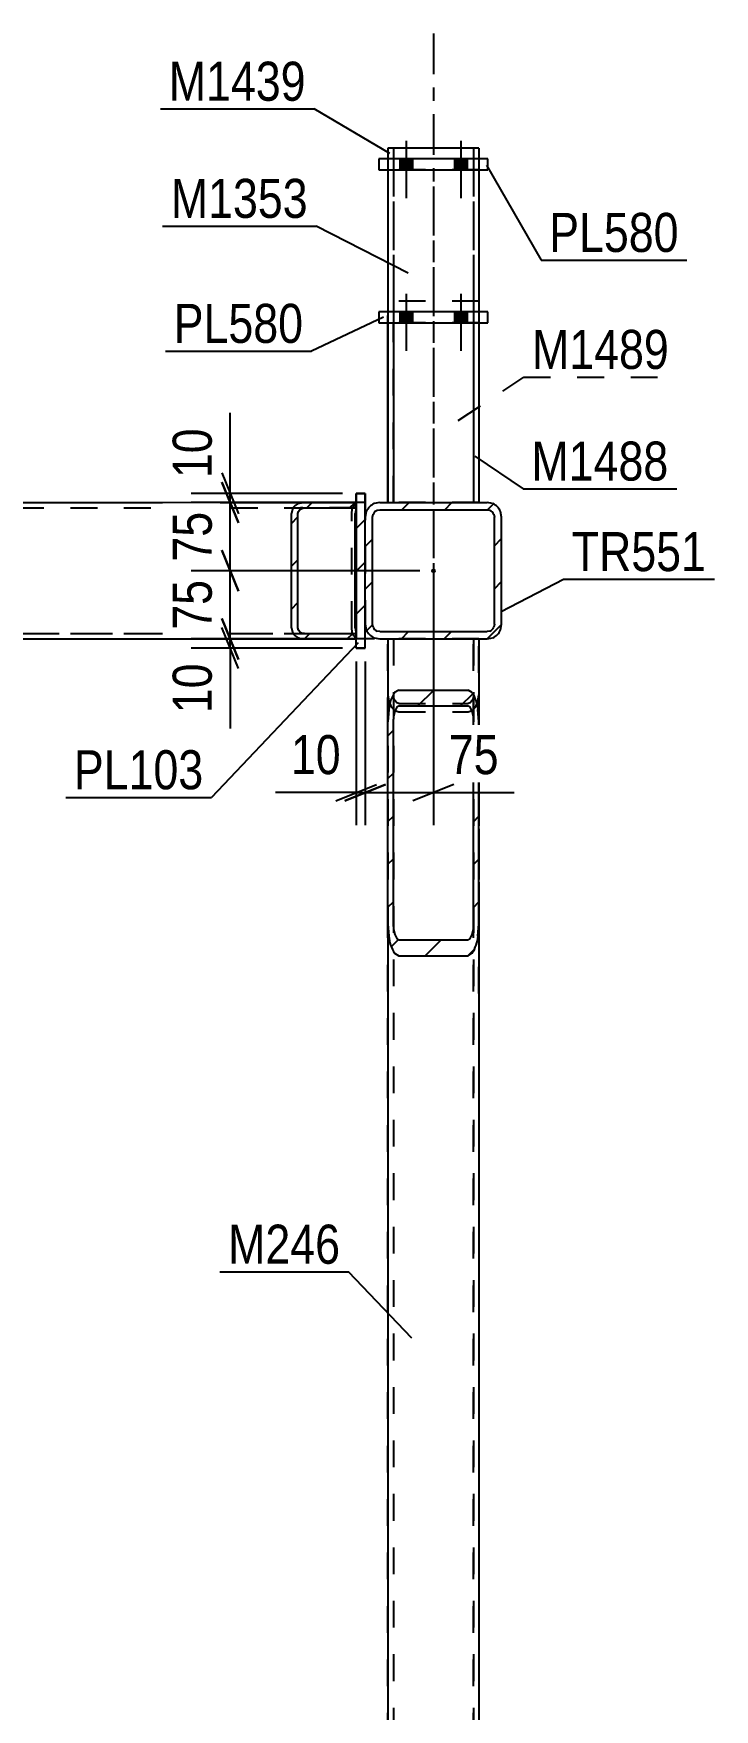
# Model space of a CAD drawing. Header units: millimetres. Extents: x -834 to 355, y -855 to -14.
# Drawn here: x 181.9 to 231.9, y -328.2 to -205.3 of the extents above; entities that cross this region are included whole.
import ezdxf

# ---------------------------------------------------------------- set-up
doc = ezdxf.new("R2010")
doc.units = ezdxf.units.MM
doc.linetypes.add('DXK_LINE_DOT2', pattern=[3.9198, 1.9599, -1.9599])
doc.linetypes.add('DXK_LINE_DOT3', pattern=[5.9187, 2.979, -0.9799, 0.9799, -0.9799])
doc.styles.add('Arial Narrow', font='ARIALN.TTF', dxfattribs={"height": 0.2})

# ---------------------------------------------------------------- blocks, each defined once
blk = doc.blocks.new('Part-570384938-59832 - 59801')
at = {"color": 7, "linetype": 'DXK_LINE_DOT2'}
for p, q in [((201.51, -239.67), (205.59, -239.67)), ((205.59, -239.67), (205.59, -249.67)), ((205.59, -240.07), (201.51, -240.07)), ((201.51, -249.27), (205.59, -249.27)), ((205.59, -249.67), (201.51, -249.67))]:
    blk.add_line(p, q, dxfattribs=at)
blk = doc.blocks.new('Part-570384938-59881 - 59801')
at = {"color": 7, "linetype": 'DXK_LINE_DOT2'}
for p, q in [((165.06, -239.67), (164.88, -239.73)), ((165.06, -239.67), (205.59, -239.67)), ((170.28, -239.73), (170.09, -239.67)), ((205.59, -239.67), (205.59, -239.72)), ((205.59, -239.67), (205.59, -249.67)), ((164.62, -240.16), (164.59, -240.47)), ((164.59, -248.87), (164.59, -240.47)), ((164.73, -239.9), (164.62, -240.16)), ((164.88, -239.73), (164.73, -239.9)), ((164.83, -240.47), (164.84, -240.32)), ((164.83, -248.87), (164.83, -240.47)), ((164.84, -240.32), (164.9, -240.19)), ((164.9, -240.19), (164.97, -240.1)), ((164.97, -240.1), (165.06, -240.07)), ((165.06, -240.07), (170.09, -240.07)), ((165.06, -240.07), (205.59, -240.07)), ((170.09, -240.07), (170.18, -240.1)), ((170.18, -240.1), (170.26, -240.19)), ((170.26, -240.19), (170.31, -240.32)), ((170.43, -239.9), (170.28, -239.73)), ((170.31, -240.32), (170.33, -240.47)), ((170.33, -248.87), (170.33, -240.47)), ((170.53, -240.16), (170.43, -239.9)), ((170.57, -240.47), (170.53, -240.16)), ((170.57, -248.87), (170.57, -240.47)), ((205.27, -240.47), (205.3, -240.16)), ((205.27, -248.87), (205.27, -240.47)), ((205.3, -240.16), (205.41, -239.9)), ((205.41, -239.9), (205.56, -239.73)), ((205.53, -240.32), (205.51, -240.47)), ((205.51, -248.87), (205.51, -240.47)), ((205.59, -240.19), (205.53, -240.32)), ((205.56, -239.73), (205.59, -239.72)), ((164.59, -248.87), (164.62, -249.18)), ((164.62, -249.18), (164.73, -249.44)), ((164.73, -249.44), (164.88, -249.61)), ((164.84, -249.02), (164.83, -248.87)), ((164.9, -249.15), (164.84, -249.02)), ((164.97, -249.24), (164.9, -249.15)), ((165.06, -249.27), (164.97, -249.24)), ((165.06, -249.27), (205.59, -249.27)), ((170.18, -249.24), (170.09, -249.27)), ((170.09, -249.27), (205.59, -249.27)), ((170.26, -249.15), (170.18, -249.24)), ((170.31, -249.02), (170.26, -249.15)), ((170.28, -249.61), (170.43, -249.44)), ((170.33, -248.87), (170.31, -249.02)), ((170.43, -249.44), (170.53, -249.18)), ((170.53, -249.18), (170.57, -248.87)), ((205.3, -249.18), (205.27, -248.87)), ((205.41, -249.44), (205.3, -249.18)), ((205.56, -249.61), (205.41, -249.44)), ((205.51, -248.87), (205.53, -249.02)), ((205.53, -249.02), (205.59, -249.15)), ((164.88, -249.61), (165.06, -249.67)), ((165.06, -249.67), (170.09, -249.67)), ((165.06, -249.67), (205.59, -249.67)), ((170.09, -249.67), (170.28, -249.61)), ((205.59, -249.62), (205.56, -249.61))]:
    blk.add_line(p, q, dxfattribs=at)
blk = doc.blocks.new('Part-570384938-59882 - 59801')
at = {"linetype": 'Continuous'}
h = blk.add_hatch(dxfattribs=at)
h.set_pattern_fill('', scale=0.7, style=0, pattern_type=0)
h.set_pattern_definition([(45, (201.797, -249.6697), (-1.57154, 1.57154), [])])
h.paths.add_polyline_path([(201.43, -249.61), (201.8, -249.67), (205.59, -249.67), (205.59, -249.27), (201.8, -249.27), (201.61, -249.24), (201.46, -249.15), (201.35, -249.02), (201.32, -248.87), (201.32, -240.47), (201.35, -240.32), (201.46, -240.19), (201.61, -240.1), (201.8, -240.07), (205.59, -240.07), (205.59, -239.67), (201.8, -239.67), (201.43, -239.73), (201.12, -239.9), (200.91, -240.16), (200.84, -240.47), (200.84, -248.87), (200.91, -249.18), (201.12, -249.44)])
at = {"color": 2, "linetype": 'Continuous'}
for p, q in [((201.8, -239.67), (201.43, -239.73)), ((201.8, -239.67), (205.59, -239.67)), ((205.59, -239.67), (205.59, -249.67)), ((200.91, -240.16), (200.84, -240.47)), ((200.84, -248.87), (200.84, -240.47)), ((201.32, -240.47), (201.35, -240.32)), ((201.32, -248.87), (201.32, -240.47)), ((201.35, -240.32), (201.46, -240.19)), ((201.46, -240.19), (201.61, -240.1)), ((201.61, -240.1), (201.8, -240.07)), ((201.8, -240.07), (205.59, -240.07)), ((205.53, -240.32), (205.51, -240.47)), ((205.51, -248.87), (205.51, -240.47)), ((205.59, -240.19), (205.53, -240.32)), ((200.84, -248.87), (200.91, -249.18)), ((201.35, -249.02), (201.32, -248.87)), ((201.46, -249.15), (201.35, -249.02)), ((201.61, -249.24), (201.46, -249.15)), ((201.8, -249.27), (201.61, -249.24)), ((201.8, -249.27), (205.59, -249.27)), ((205.51, -248.87), (205.53, -249.02)), ((205.53, -249.02), (205.59, -249.15)), ((201.43, -249.61), (201.8, -249.67)), ((201.8, -249.67), (205.59, -249.67))]:
    blk.add_line(p, q, dxfattribs=at)
at = {"color": 7, "linetype": 'DXK_LINE_DOT2'}
for p, q in [((201.8, -239.67), (205.59, -239.67)), ((205.59, -239.67), (205.59, -249.67)), ((201.8, -240.07), (205.59, -240.07)), ((205.27, -240.47), (205.3, -240.16)), ((205.27, -248.87), (205.27, -240.47)), ((205.3, -240.16), (205.41, -239.9)), ((205.41, -239.9), (205.56, -239.73)), ((205.56, -239.73), (205.59, -239.72)), ((201.8, -249.27), (205.59, -249.27)), ((205.3, -249.18), (205.27, -248.87)), ((205.41, -249.44), (205.3, -249.18)), ((205.56, -249.61), (205.41, -249.44)), ((201.8, -249.67), (205.59, -249.67)), ((205.59, -249.62), (205.56, -249.61))]:
    blk.add_line(p, q, dxfattribs=at)
at = {"color": 2, "linetype": 'Continuous'}
for centre, start, end in [((201.7, -240.58), 107.7012, 152.0537), ((201.7, -248.76), 207.9463, 252.2988)]:
    blk.add_arc(centre, 0.895, start, end, dxfattribs=at)
blk = doc.blocks.new('Part-570384938-59830 - 59801')
at = {"color": 7, "linetype": 'DXK_LINE_DOT2'}
for p, q in [((121.92, -239.67), (164.11, -239.67)), ((121.92, -239.67), (121.92, -249.67)), ((201.8, -239.67), (205.59, -239.67)), ((205.59, -239.67), (205.59, -249.67)), ((121.92, -240.07), (205.59, -240.07)), ((121.92, -249.27), (205.59, -249.27)), ((121.92, -249.67), (164.11, -249.67)), ((201.8, -249.67), (205.59, -249.67))]:
    blk.add_line(p, q, dxfattribs=at)
at = {"color": 2, "linetype": 'Continuous'}
for p, q in [((164.11, -239.67), (201.8, -239.67)), ((164.11, -249.67), (201.8, -249.67))]:
    blk.add_line(p, q, dxfattribs=at)
blk = doc.blocks.new('Part-570384938-60032 - 59801')
at = {"color": 7, "linetype": 'DXK_LINE_DOT2'}
for p, q in [((207.92, -239.67), (207.92, -224.89)), ((214.59, -224.89), (207.92, -224.89)), ((208.32, -224.89), (208.32, -239.67)), ((214.19, -224.89), (214.19, -239.67)), ((214.59, -225.69), (214.59, -239.67)), ((214.59, -239.67), (207.92, -239.67))]:
    blk.add_line(p, q, dxfattribs=at)
at = {"color": 2, "linetype": 'Continuous'}
for q in [(214.59, -224.89), (214.59, -225.69)]:
    blk.add_line((214.59, -224.89), q, dxfattribs=at)
blk = doc.blocks.new('Part-570384938-59857 - 59801')
at = {"color": 7, "linetype": 'DXK_LINE_DOT2'}
for p, q in [((214.59, -249.67), (207.92, -249.67)), ((207.92, -249.67), (207.92, -270.57)), ((208.32, -249.67), (208.32, -448)), ((214.19, -249.67), (214.19, -448)), ((214.59, -249.67), (214.59, -270.57)), ((207.92, -253.78), (207.98, -254.25)), ((207.98, -254.25), (208.15, -254.65)), ((208.35, -254.02), (208.32, -253.78)), ((208.44, -254.22), (208.35, -254.02)), ((208.57, -254.35), (208.44, -254.22)), ((208.72, -254.4), (208.57, -254.35)), ((208.72, -254.4), (213.79, -254.4)), ((213.94, -254.35), (213.79, -254.4)), ((214.07, -254.22), (213.94, -254.35)), ((214.16, -254.02), (214.07, -254.22)), ((214.19, -253.78), (214.16, -254.02)), ((214.35, -254.65), (214.52, -254.25)), ((214.52, -254.25), (214.59, -253.78)), ((208.15, -254.65), (208.41, -254.92)), ((208.41, -254.92), (208.44, -254.93)), ((208.44, -254.93), (208.72, -255.01)), ((208.72, -255.01), (213.79, -255.01)), ((213.79, -255.01), (214.09, -254.92)), ((214.09, -254.92), (214.35, -254.65)), ((207.92, -443.89), (207.98, -443.42)), ((207.98, -443.42), (208.15, -443.02)), ((208.15, -443.02), (208.41, -442.75)), ((208.35, -443.66), (208.32, -443.89)), ((208.44, -443.46), (208.35, -443.66)), ((208.41, -442.75), (208.72, -442.66)), ((208.57, -443.32), (208.44, -443.46)), ((208.72, -443.28), (208.57, -443.32)), ((208.72, -442.66), (213.79, -442.66)), ((208.72, -443.28), (213.79, -443.28)), ((213.79, -442.66), (214.09, -442.75)), ((213.94, -443.32), (213.79, -443.28)), ((214.07, -443.46), (213.94, -443.32)), ((214.16, -443.66), (214.07, -443.46)), ((214.09, -442.75), (214.35, -443.02)), ((214.19, -443.89), (214.16, -443.66)), ((214.35, -443.02), (214.52, -443.42)), ((214.52, -443.42), (214.59, -443.89)), ((214.59, -448), (207.92, -448))]:
    blk.add_line(p, q, dxfattribs=at)
at = {"color": 2, "linetype": 'Continuous'}
for p, q in [((207.92, -270.57), (207.92, -448)), ((214.59, -270.57), (214.59, -448))]:
    blk.add_line(p, q, dxfattribs=at)
blk = doc.blocks.new('Part-570384938-59858 - 59801')
at = {"color": 7, "linetype": 'DXK_LINE_DOT2'}
for p, q in [((214.59, -249.67), (207.92, -249.67)), ((207.92, -249.67), (207.92, -275.68)), ((208.32, -249.67), (208.32, -275.68)), ((214.19, -249.67), (214.19, -275.68)), ((214.59, -275.68), (214.59, -249.67)), ((207.92, -253.78), (207.98, -254.25)), ((207.98, -254.25), (208.15, -254.65)), ((208.35, -254.02), (208.32, -253.78)), ((208.44, -254.22), (208.35, -254.02)), ((208.57, -254.35), (208.44, -254.22)), ((208.72, -254.4), (208.57, -254.35)), ((208.72, -254.4), (213.79, -254.4)), ((213.94, -254.35), (213.79, -254.4)), ((214.07, -254.22), (213.94, -254.35)), ((214.16, -254.02), (214.07, -254.22)), ((214.19, -253.78), (214.16, -254.02)), ((214.35, -254.65), (214.52, -254.25)), ((214.52, -254.25), (214.59, -253.78)), ((208.15, -254.65), (208.41, -254.92)), ((208.41, -254.92), (208.72, -255.01)), ((208.72, -255.01), (213.79, -255.01)), ((213.79, -255.01), (214.09, -254.92)), ((214.09, -254.92), (214.35, -254.65))]:
    blk.add_line(p, q, dxfattribs=at)
blk = doc.blocks.new('Part-570384938-59862 - 59801')
at = {"linetype": 'Continuous'}
h = blk.add_hatch(dxfattribs=at)
h.set_pattern_fill('', scale=0.7, style=0, pattern_type=0)
h.set_pattern_definition([(45, (213.7856, -272.9115), (-1.57154, 1.57154), [])])
h.paths.add_polyline_path([(208.72, -272.91), (213.79, -272.91), (214.09, -272.73), (214.35, -272.23), (214.52, -271.47), (214.59, -270.57), (214.59, -255.76), (214.52, -254.86), (214.35, -254.1), (214.09, -253.6), (213.79, -253.42), (208.72, -253.42), (208.41, -253.6), (208.15, -254.1), (207.98, -254.86), (207.92, -255.76), (207.92, -270.57), (207.98, -271.47), (208.15, -272.23), (208.41, -272.73)])
h.paths.add_polyline_path([(208.44, -271.4), (208.35, -271.02), (208.32, -270.57), (208.32, -255.76), (208.35, -255.31), (208.44, -254.93), (208.57, -254.68), (208.72, -254.59), (213.79, -254.59), (213.94, -254.68), (214.07, -254.93), (214.16, -255.31), (214.19, -255.76), (214.19, -270.57), (214.16, -271.02), (214.07, -271.4), (213.94, -271.65), (213.79, -271.74), (208.72, -271.74), (208.57, -271.65)])
at = {"color": 2, "linetype": 'Continuous'}
for p, q in [((207.92, -249.67), (207.92, -255.76)), ((214.59, -249.67), (214.59, -255.76)), ((208.72, -253.42), (208.41, -253.6)), ((208.72, -253.42), (213.79, -253.42)), ((214.09, -253.6), (213.79, -253.42)), ((207.98, -254.86), (207.92, -255.76)), ((208.32, -255.76), (208.35, -255.31)), ((208.57, -254.68), (208.72, -254.59)), ((208.72, -254.59), (213.79, -254.59)), ((213.79, -254.59), (213.94, -254.68)), ((214.16, -255.31), (214.19, -255.76)), ((214.59, -255.76), (214.52, -254.86)), ((207.92, -270.57), (207.92, -255.76)), ((208.32, -270.57), (208.32, -255.76)), ((214.19, -270.57), (214.19, -255.76)), ((214.59, -270.57), (214.59, -255.76)), ((207.92, -270.57), (207.98, -271.47)), ((208.35, -271.02), (208.32, -270.57)), ((208.72, -271.74), (208.57, -271.65)), ((213.94, -271.65), (213.79, -271.74)), ((214.19, -270.57), (214.16, -271.02)), ((214.52, -271.47), (214.59, -270.57)), ((208.41, -272.73), (208.72, -272.91)), ((208.72, -271.74), (213.79, -271.74)), ((213.79, -272.91), (214.09, -272.73)), ((208.72, -272.91), (213.79, -272.91))]:
    blk.add_line(p, q, dxfattribs=at)
at = {"color": 7, "linetype": 'DXK_LINE_DOT2'}
for p, q in [((214.59, -249.67), (207.92, -249.67)), ((208.32, -249.67), (208.32, -270.57)), ((214.19, -249.67), (214.19, -270.57)), ((207.92, -270.57), (207.92, -255.76)), ((214.59, -255.76), (214.59, -270.57))]:
    blk.add_line(p, q, dxfattribs=at)
at = {"color": 2, "linetype": 'Continuous'}
for centre, radius, start, end in [((210.69, -255.08), 2.72, 146.8846, 175.352), ((211.81, -255.08), 2.72, 4.648, 33.1155), ((209.71, -255.42), 1.36, 146.8846, 175.352), ((212.8, -255.42), 1.36, 4.648, 33.1155), ((210.69, -271.25), 2.72, 184.648, 213.1155), ((209.71, -270.91), 1.36, 184.648, 213.1155), ((212.8, -270.91), 1.36, 326.8846, 355.352), ((211.81, -271.25), 2.72, 326.8846, 355.352)]:
    blk.add_arc(centre, radius, start, end, dxfattribs=at)
blk = doc.blocks.new('Part-570384938-59863 - 59801')
at = {"color": 7, "linetype": 'DXK_LINE_DOT2'}
for p, q in [((207.92, -448), (207.92, -249.67)), ((207.92, -249.67), (214.59, -249.67)), ((208.32, -249.67), (208.32, -448)), ((214.19, -448), (214.19, -249.67)), ((214.59, -249.67), (214.59, -448)), ((214.59, -448), (207.92, -448))]:
    blk.add_line(p, q, dxfattribs=at)
blk = doc.blocks.new('Part-570384938-59888 - 59801')
at = {"linetype": 'Continuous'}
h = blk.add_hatch(dxfattribs=at)
h.set_pattern_fill('', scale=0.7, style=0, pattern_type=0)
h.set_pattern_definition([(45, (206.2523, -250.3368), (-1.57154, 1.57154), [])])
h.paths.add_polyline_path([(205.59, -250.34), (206.25, -250.34), (206.25, -239), (205.59, -239)])
at = {"color": 7, "linetype": 'DXK_LINE_DOT2'}
for p, q in [((205.59, -239), (206.25, -239)), ((205.59, -250.34), (205.59, -239)), ((206.25, -239), (206.25, -250.34)), ((206.25, -250.34), (205.59, -250.34))]:
    blk.add_line(p, q, dxfattribs=at)
at = {"color": 2, "linetype": 'Continuous'}
for p, q in [((205.59, -239), (206.25, -239)), ((205.59, -250.34), (205.59, -239)), ((206.25, -250.34), (206.25, -239)), ((205.59, -250.34), (206.25, -250.34))]:
    blk.add_line(p, q, dxfattribs=at)
blk = doc.blocks.new('Part-570384938-59889 - 59801')
at = {"color": 7, "linetype": 'DXK_LINE_DOT2'}
for p, q in [((206.25, -239), (205.59, -239)), ((205.59, -239), (205.59, -250.34)), ((206.25, -250.34), (206.25, -239)), ((205.59, -250.34), (206.25, -250.34))]:
    blk.add_line(p, q, dxfattribs=at)
blk = doc.blocks.new('Part-570384938-60007 - 59801')
at = {"color": 2, "linetype": 'Continuous'}
for p, q in [((207.92, -213.67), (207.92, -214.47)), ((213.79, -213.67), (207.92, -213.67)), ((214.59, -213.67), (213.79, -213.67)), ((214.59, -213.67), (214.59, -214.47))]:
    blk.add_line(p, q, dxfattribs=at)
at = {"color": 7, "linetype": 'DXK_LINE_DOT2'}
for p, q in [((208.32, -213.67), (208.32, -239.67)), ((214.19, -213.67), (214.19, -239.67)), ((214.52, -213.67), (214.35, -213.67)), ((214.59, -213.67), (214.52, -213.67)), ((207.92, -214.47), (207.92, -239.67)), ((214.59, -214.47), (214.59, -239.67)), ((214.59, -239.67), (207.92, -239.67))]:
    blk.add_line(p, q, dxfattribs=at)
blk = doc.blocks.new('Bolt-570384938-60137 - 59801')
at = {"linetype": 'Continuous'}
for points in [[(208.79, -215.27), (209.72, -215.27), (209.72, -214.47), (208.79, -214.47)], [(208.79, -215.27), (209.72, -215.27), (209.72, -214.47), (208.79, -214.47)], [(212.79, -215.27), (213.72, -215.27), (213.72, -214.47), (212.79, -214.47)], [(212.79, -215.27), (213.72, -215.27), (213.72, -214.47), (212.79, -214.47)]]:
    blk.add_hatch(color=1, dxfattribs=at).paths.add_polyline_path(points)
at = {"color": 1, "linetype": 'Continuous'}
for p, q in [((209.25, -213.14), (209.25, -217.34)), ((209.25, -213.14), (209.25, -217.34)), ((213.25, -213.14), (213.25, -217.34)), ((213.25, -213.14), (213.25, -217.34)), ((208.79, -214.47), (208.79, -215.27)), ((208.79, -214.47), (208.79, -215.27)), ((209.72, -214.47), (209.72, -215.27)), ((209.72, -214.47), (209.72, -215.27)), ((212.79, -214.47), (212.79, -215.27)), ((212.79, -214.47), (212.79, -215.27)), ((213.72, -214.47), (213.72, -215.27)), ((213.72, -214.47), (213.72, -215.27))]:
    blk.add_line(p, q, dxfattribs=at)
blk = doc.blocks.new('Part-570384938-60003 - 59801')
at = {"color": 7, "linetype": 'DXK_LINE_DOT3'}
blk.add_line((211.25, -205.27), (211.25, -249.67), dxfattribs=at)
at = {"color": 2, "linetype": 'Continuous'}
for p, q in [((207.92, -215.27), (207.92, -225.69)), ((214.59, -215.27), (214.59, -225.69)), ((207.92, -226.49), (207.92, -239.67))]:
    blk.add_line(p, q, dxfattribs=at)
at = {"color": 7, "linetype": 'DXK_LINE_DOT2'}
for p, q in [((214.59, -215.27), (207.92, -215.27)), ((208.32, -215.27), (208.32, -239.67)), ((214.19, -215.27), (214.19, -239.67)), ((207.92, -225.69), (207.92, -226.49)), ((214.59, -225.69), (214.59, -239.67)), ((214.59, -239.67), (207.92, -239.67)), ((207.92, -239.67), (207.92, -239.67))]:
    blk.add_line(p, q, dxfattribs=at)
blk = doc.blocks.new('Part-570384938-60004 - 59801')
at = {"color": 2, "linetype": 'Continuous'}
for p, q in [((215.25, -214.47), (207.25, -214.47)), ((207.25, -214.47), (207.25, -215.27)), ((215.25, -215.27), (215.25, -214.47)), ((207.25, -215.27), (215.25, -215.27))]:
    blk.add_line(p, q, dxfattribs=at)
blk = doc.blocks.new('Part-570384938-60069 - 59801')
at = {"linetype": 'Continuous'}
h = blk.add_hatch(dxfattribs=at)
h.set_pattern_fill('', scale=0.7, style=0, pattern_type=0)
h.set_pattern_definition([(45, (215.1856, -249.6699), (-1.57154, 1.57154), [])])
h.paths.add_polyline_path([(207.32, -249.67), (215.19, -249.67), (215.59, -249.59), (215.94, -249.36), (216.17, -249.01), (216.25, -248.6), (216.25, -240.74), (216.17, -240.33), (215.94, -239.98), (215.59, -239.75), (215.19, -239.67), (207.32, -239.67), (206.91, -239.75), (206.56, -239.98), (206.33, -240.33), (206.25, -240.74), (206.25, -248.6), (206.33, -249.01), (206.56, -249.36), (206.91, -249.59)])
h.paths.add_polyline_path([(206.83, -248.81), (206.79, -248.6), (206.79, -240.74), (206.83, -240.53), (206.94, -240.36), (207.11, -240.24), (207.32, -240.2), (215.19, -240.2), (215.39, -240.24), (215.56, -240.36), (215.68, -240.53), (215.72, -240.74), (215.72, -248.6), (215.68, -248.81), (215.56, -248.98), (215.39, -249.1), (215.19, -249.14), (207.32, -249.14), (207.11, -249.1), (206.94, -248.98)])
blk.add_hatch(color=30, dxfattribs=at).paths.add_polyline_path([(211.25, -244.77, -1), (211.25, -244.57, -1)])
at = {"color": 2, "linetype": 'Continuous'}
for p, q in [((207.32, -239.67), (206.91, -239.75)), ((207.32, -239.67), (215.19, -239.67)), ((215.59, -239.75), (215.19, -239.67)), ((206.33, -240.33), (206.25, -240.74)), ((206.25, -248.6), (206.25, -240.74)), ((206.79, -240.74), (206.83, -240.53)), ((206.79, -248.6), (206.79, -240.74)), ((207.11, -240.24), (207.32, -240.2)), ((207.32, -240.2), (215.19, -240.2)), ((215.19, -240.2), (215.39, -240.24)), ((215.68, -240.53), (215.72, -240.74)), ((215.72, -248.6), (215.72, -240.74)), ((216.25, -240.74), (216.17, -240.33)), ((216.25, -248.6), (216.25, -240.74)), ((206.25, -248.6), (206.33, -249.01)), ((206.83, -248.81), (206.79, -248.6)), ((207.32, -249.14), (207.11, -249.1)), ((207.32, -249.14), (215.19, -249.14)), ((215.39, -249.1), (215.19, -249.14)), ((215.72, -248.6), (215.68, -248.81)), ((216.17, -249.01), (216.25, -248.6)), ((206.91, -249.59), (207.32, -249.67)), ((207.32, -249.67), (215.19, -249.67)), ((215.19, -249.67), (215.59, -249.59))]:
    blk.add_line(p, q, dxfattribs=at)
at = {"color": 30, "linetype": 'DXK_LINE_DOT3'}
blk.add_line((211.25, -244.67), (211.25, -244.67), dxfattribs=at)
at = {"color": 30, "linetype": 'Continuous'}
blk.add_circle((211.25, -244.67), 0.1, dxfattribs=at)
at = {"color": 2, "linetype": 'Continuous'}
for centre, radius, start, end in [((207.32, -240.74), 1.07, 112.5, 157.5), ((207.32, -240.74), 0.533, 112.5, 157.5), ((215.19, -240.74), 0.533, 22.5, 67.5), ((215.19, -240.74), 1.07, 22.5, 67.5), ((207.32, -248.6), 1.07, 202.5, 247.5), ((207.32, -248.6), 0.533, 202.5, 247.5), ((215.19, -248.6), 0.533, 292.5, 337.5), ((215.19, -248.6), 1.07, 292.5, 337.5)]:
    blk.add_arc(centre, radius, start, end, dxfattribs=at)
blk = doc.blocks.new('Part-570384938-60030 - 59801')
at = {"color": 7, "linetype": 'DXK_LINE_DOT3'}
blk.add_line((211.25, -216.49), (211.25, -249.67), dxfattribs=at)
at = {"color": 2, "linetype": 'Continuous'}
for p, q in [((207.92, -239.67), (207.92, -226.49)), ((214.59, -226.49), (214.59, -239.67))]:
    blk.add_line(p, q, dxfattribs=at)
at = {"color": 7, "linetype": 'DXK_LINE_DOT2'}
for p, q in [((214.59, -226.49), (207.92, -226.49)), ((208.32, -239.67), (208.32, -226.49)), ((214.19, -226.49), (214.19, -239.67)), ((214.59, -239.67), (207.92, -239.67))]:
    blk.add_line(p, q, dxfattribs=at)
blk = doc.blocks.new('Part-570384938-60031 - 59801')
at = {"color": 2, "linetype": 'Continuous'}
for p, q in [((215.25, -225.69), (207.25, -225.69)), ((207.25, -225.69), (207.25, -226.49)), ((215.25, -226.49), (215.25, -225.69)), ((207.25, -226.49), (215.25, -226.49))]:
    blk.add_line(p, q, dxfattribs=at)
blk = doc.blocks.new('Bolt-570384938-60149 - 59801')
at = {"linetype": 'Continuous'}
for points in [[(208.79, -226.49), (209.72, -226.49), (209.72, -225.69), (208.79, -225.69)], [(208.79, -226.49), (209.72, -226.49), (209.72, -225.69), (208.79, -225.69)], [(212.79, -226.49), (213.72, -226.49), (213.72, -225.69), (212.79, -225.69)], [(212.79, -226.49), (213.72, -226.49), (213.72, -225.69), (212.79, -225.69)]]:
    blk.add_hatch(color=1, dxfattribs=at).paths.add_polyline_path(points)
at = {"color": 1, "linetype": 'Continuous'}
for p, q in [((209.25, -224.35), (209.25, -228.55)), ((209.25, -224.35), (209.25, -228.55)), ((213.25, -224.35), (213.25, -228.55)), ((213.25, -224.35), (213.25, -228.55)), ((208.79, -225.69), (208.79, -226.49)), ((208.79, -225.69), (208.79, -226.49)), ((209.72, -225.69), (209.72, -226.49)), ((209.72, -225.69), (209.72, -226.49)), ((212.79, -225.69), (212.79, -226.49)), ((212.79, -225.69), (212.79, -226.49)), ((213.72, -225.69), (213.72, -226.49)), ((213.72, -225.69), (213.72, -226.49))]:
    blk.add_line(p, q, dxfattribs=at)
blk = doc.blocks.new('StraightDimension-570384938-60722 - 59801')
at = {"color": 7, "linetype": 'Continuous'}
for p, q in [((196.35, -239), (196.35, -233.1)), ((196.35, -239), (196.35, -233.1)), ((195.75, -237.5), (196.95, -240.5)), ((196.95, -241.17), (195.75, -238.17)), ((204.59, -239), (193.5, -239)), ((206.32, -239.67), (193.5, -239.67)), ((196.35, -239.67), (196.35, -239))]:
    blk.add_line(p, q, dxfattribs=at)
at = {"color": 0}
blk.add_wipeout([(195.6, -233.62), (191.4, -233.62), (191.4, -238.48), (195.6, -238.48)], dxfattribs=at)
at = {"color": 3, "style": 'Arial Narrow'}
blk.add_text('10', height=2.863, rotation=90.0002, dxfattribs=at).set_placement((195, -237.88))
blk = doc.blocks.new('StraightDimension-570384938-60723 - 59801')
at = {"color": 7, "linetype": 'Continuous'}
for p, q in [((195.75, -238.17), (196.95, -241.17)), ((206.32, -239.67), (193.5, -239.67)), ((196.35, -244.67), (196.35, -239.67)), ((196.95, -246.17), (195.75, -243.17)), ((210.25, -244.67), (193.5, -244.67))]:
    blk.add_line(p, q, dxfattribs=at)
at = {"color": 0}
blk.add_wipeout([(195.6, -239.74), (191.4, -239.74), (191.4, -244.6), (195.6, -244.6)], dxfattribs=at)
at = {"color": 3, "style": 'Arial Narrow'}
blk.add_text('75', height=2.863, rotation=90.0002, dxfattribs=at).set_placement((195, -244))
blk = doc.blocks.new('StraightDimension-570384938-60724 - 59801')
at = {"color": 7, "linetype": 'Continuous'}
for p, q in [((195.75, -243.17), (196.95, -246.17)), ((210.25, -244.67), (193.5, -244.67)), ((196.35, -249.67), (196.35, -244.67)), ((196.95, -251.17), (195.75, -248.17)), ((206.92, -249.67), (193.5, -249.67))]:
    blk.add_line(p, q, dxfattribs=at)
at = {"color": 0}
blk.add_wipeout([(195.6, -244.74), (191.4, -244.74), (191.4, -249.6), (195.6, -249.6)], dxfattribs=at)
at = {"color": 3, "style": 'Arial Narrow'}
blk.add_text('75', height=2.863, rotation=90.0002, dxfattribs=at).set_placement((195, -249))
blk = doc.blocks.new('StraightDimension-570384938-60725 - 59801')
at = {"color": 7, "linetype": 'Continuous'}
for p, q in [((195.75, -248.17), (196.95, -251.17)), ((196.95, -251.84), (195.75, -248.84)), ((206.92, -249.67), (193.5, -249.67)), ((204.59, -250.34), (193.5, -250.34)), ((196.35, -250.34), (196.35, -249.67)), ((196.35, -250.34), (196.35, -256.24)), ((196.35, -250.34), (196.35, -256.24))]:
    blk.add_line(p, q, dxfattribs=at)
at = {"color": 0}
blk.add_wipeout([(195.6, -250.86), (191.4, -250.86), (191.4, -255.72), (195.6, -255.72)], dxfattribs=at)
at = {"color": 3, "style": 'Arial Narrow'}
blk.add_text('10', height=2.863, rotation=90.0002, dxfattribs=at).set_placement((195, -255.12))
blk = doc.blocks.new('StraightDimension-570384938-60832 - 59801')
at = {"color": 7, "linetype": 'Continuous'}
for p, q in [((211.25, -245.67), (211.25, -263.34)), ((206.25, -251.34), (206.25, -263.34)), ((204.75, -261.54), (207.75, -260.34)), ((212.75, -260.34), (209.75, -261.54)), ((206.25, -260.94), (211.25, -260.94)), ((211.25, -260.94), (217.16, -260.94)), ((211.25, -260.94), (217.16, -260.94))]:
    blk.add_line(p, q, dxfattribs=at)
at = {"color": 0}
blk.add_wipeout([(216.63, -260.19), (216.63, -255.99), (211.78, -255.99), (211.78, -260.19)], dxfattribs=at)
at = {"color": 3, "style": 'Arial Narrow'}
blk.add_text('75', height=2.863, dxfattribs=at).set_placement((212.38, -259.59))
blk = doc.blocks.new('StraightDimension-570384938-60833 - 59801')
at = {"color": 7, "linetype": 'Continuous'}
for p, q in [((205.59, -251.34), (205.59, -263.34)), ((206.25, -251.34), (206.25, -263.34)), ((204.09, -261.54), (207.09, -260.34)), ((207.75, -260.34), (204.75, -261.54)), ((205.59, -260.94), (199.68, -260.94)), ((205.59, -260.94), (199.68, -260.94)), ((205.59, -260.94), (206.25, -260.94))]:
    blk.add_line(p, q, dxfattribs=at)
at = {"color": 0}
blk.add_wipeout([(205.06, -260.19), (205.06, -255.99), (200.2, -255.99), (200.2, -260.19)], dxfattribs=at)
at = {"color": 3, "style": 'Arial Narrow'}
blk.add_text('10', height=2.863, dxfattribs=at).set_placement((200.8, -259.59))
blk = doc.blocks.new('Mark-570384938-60486 - 59801')
at = {"color": 0}
blk.add_wipeout([(201.9, -210.2), (201.9, -207.2), (191.85, -207.2), (191.85, -210.2)], dxfattribs=at)
blk.add_wipeout([(201.9, -210.2), (201.9, -207.2), (191.85, -207.2), (191.85, -210.2)], dxfattribs=at)
at = {"color": 30, "linetype": 'Continuous'}
for p in [(191.25, -210.8), (208.05, -214.08)]:
    blk.add_line(p, (202.5, -210.8), dxfattribs=at)
at = {"color": 3, "style": 'Arial Narrow'}
blk.add_text('M1439', height=2.863, dxfattribs=at).set_placement((191.85, -210.2))
blk = doc.blocks.new('Mark-570384938-60492 - 59801')
at = {"color": 0}
blk.add_wipeout([(201.72, -227.96), (201.72, -224.96), (192.21, -224.96), (192.21, -227.96)], dxfattribs=at)
blk.add_wipeout([(201.72, -227.96), (201.72, -224.96), (192.21, -224.96), (192.21, -227.96)], dxfattribs=at)
at = {"color": 30, "linetype": 'Continuous'}
for p in [(207.6, -226.08), (191.61, -228.56)]:
    blk.add_line(p, (202.32, -228.56), dxfattribs=at)
at = {"color": 3, "style": 'Arial Narrow'}
blk.add_text('PL580', height=2.863, dxfattribs=at).set_placement((192.21, -227.96))
blk = doc.blocks.new('Mark-570384938-60480 - 59801')
at = {"color": 0}
blk.add_wipeout([(202.05, -218.79), (202.05, -215.79), (192, -215.79), (192, -218.79)], dxfattribs=at)
blk.add_wipeout([(202.05, -218.79), (202.05, -215.79), (192, -215.79), (192, -218.79)], dxfattribs=at)
at = {"color": 30, "linetype": 'Continuous'}
for p in [(191.4, -219.39), (209.39, -222.85)]:
    blk.add_line(p, (202.65, -219.39), dxfattribs=at)
at = {"color": 3, "style": 'Arial Narrow'}
blk.add_text('M1353', height=2.863, dxfattribs=at).set_placement((192, -218.79))
blk = doc.blocks.new('Mark-570384938-60483 - 59801')
at = {"color": 0}
blk.add_wipeout([(229.24, -221.29), (229.24, -218.29), (219.74, -218.29), (219.74, -221.29)], dxfattribs=at)
blk.add_wipeout([(229.24, -221.29), (229.24, -218.29), (219.74, -218.29), (219.74, -221.29)], dxfattribs=at)
at = {"color": 30, "linetype": 'Continuous'}
for p, q in [((215.15, -214.93), (219.14, -221.89)), ((219.14, -221.89), (229.84, -221.89))]:
    blk.add_line(p, q, dxfattribs=at)
at = {"color": 3, "style": 'Arial Narrow'}
blk.add_text('PL580', height=2.863, dxfattribs=at).set_placement((219.74, -221.29))
blk = doc.blocks.new('Mark-570384938-60489 - 59801')
at = {"color": 0}
blk.add_wipeout([(228.49, -238.06), (228.49, -235.06), (218.44, -235.06), (218.44, -238.06)], dxfattribs=at)
blk.add_wipeout([(228.49, -238.06), (228.49, -235.06), (218.44, -235.06), (218.44, -238.06)], dxfattribs=at)
at = {"color": 30, "linetype": 'Continuous'}
for p, q in [((214.3, -236.28), (217.84, -238.66)), ((217.84, -238.66), (229.09, -238.66))]:
    blk.add_line(p, q, dxfattribs=at)
at = {"color": 3, "style": 'Arial Narrow'}
blk.add_text('M1488', height=2.863, dxfattribs=at).set_placement((218.44, -238.06))
blk = doc.blocks.new('Mark-570384938-60495 - 59801')
at = {"color": 0}
blk.add_wipeout([(228.53, -229.87), (228.53, -226.87), (218.48, -226.87), (218.48, -229.87)], dxfattribs=at)
blk.add_wipeout([(228.53, -229.87), (228.53, -226.87), (218.48, -226.87), (218.48, -229.87)], dxfattribs=at)
at = {"color": 30, "linetype": 'DXK_LINE_DOT2'}
for p, q in [((213.06, -233.65), (217.88, -230.47)), ((217.88, -230.47), (229.13, -230.47))]:
    blk.add_line(p, q, dxfattribs=at)
at = {"color": 3, "style": 'Arial Narrow'}
blk.add_text('M1489', height=2.863, dxfattribs=at).set_placement((218.48, -229.87))
blk = doc.blocks.new('Mark-570384938-60527 - 59801')
at = {"color": 0}
blk.add_wipeout([(204.42, -295.5), (204.42, -292.5), (196.2, -292.5), (196.2, -295.5)], dxfattribs=at)
blk.add_wipeout([(204.42, -295.5), (204.42, -292.5), (196.2, -292.5), (196.2, -295.5)], dxfattribs=at)
at = {"color": 30, "linetype": 'Continuous'}
for p in [(195.6, -296.1), (209.66, -300.96)]:
    blk.add_line(p, (205.02, -296.1), dxfattribs=at)
at = {"color": 3, "style": 'Arial Narrow'}
blk.add_text('M246', height=2.863, dxfattribs=at).set_placement((196.2, -295.5))
blk = doc.blocks.new('Mark-570384938-60881 - 59801')
at = {"color": 0}
blk.add_wipeout([(231.26, -244.7), (231.26, -241.7), (221.39, -241.7), (221.39, -244.7)], dxfattribs=at)
blk.add_wipeout([(231.26, -244.7), (231.26, -241.7), (221.39, -241.7), (221.39, -244.7)], dxfattribs=at)
at = {"color": 30, "linetype": 'Continuous'}
for p, q in [((216.22, -247.65), (220.79, -245.3)), ((220.79, -245.3), (231.86, -245.3))]:
    blk.add_line(p, q, dxfattribs=at)
at = {"color": 3, "style": 'Arial Narrow'}
blk.add_text('TR551', height=2.863, dxfattribs=at).set_placement((221.39, -244.7))
blk = doc.blocks.new('Mark-570384938-60892 - 59801')
at = {"color": 0}
blk.add_wipeout([(194.39, -260.7), (194.39, -257.7), (184.89, -257.7), (184.89, -260.7)], dxfattribs=at)
blk.add_wipeout([(194.39, -260.7), (194.39, -257.7), (184.89, -257.7), (184.89, -260.7)], dxfattribs=at)
at = {"color": 30, "linetype": 'Continuous'}
for p in [(205.74, -249.97), (184.29, -261.3)]:
    blk.add_line(p, (194.99, -261.3), dxfattribs=at)
at = {"color": 3, "style": 'Arial Narrow'}
blk.add_text('PL103', height=2.863, dxfattribs=at).set_placement((184.89, -260.7))

msp = doc.modelspace()

# ---------------------------------------------------------------- block references
for name in ['Part-570384938-60003 - 59801', 'Part-570384938-60007 - 59801', 'Bolt-570384938-60137 - 59801', 'Part-570384938-60004 - 59801', 'Part-570384938-60030 - 59801', 'Part-570384938-60032 - 59801', 'Bolt-570384938-60149 - 59801', 'Part-570384938-60031 - 59801', 'Part-570384938-59830 - 59801', 'Part-570384938-59881 - 59801', 'Part-570384938-59882 - 59801', 'Part-570384938-59832 - 59801', 'Part-570384938-59888 - 59801', 'Part-570384938-59889 - 59801', 'Part-570384938-60069 - 59801', 'Part-570384938-59857 - 59801', 'Part-570384938-59858 - 59801', 'Part-570384938-59862 - 59801', 'Part-570384938-59863 - 59801']:
    msp.add_blockref(name, (0, 0))

# ---------------------------------------------------------------- next in the draw order: block references
for name in ['Mark-570384938-60486 - 59801', 'Mark-570384938-60483 - 59801', 'Mark-570384938-60480 - 59801', 'Mark-570384938-60492 - 59801', 'Mark-570384938-60495 - 59801', 'StraightDimension-570384938-60722 - 59801', 'Mark-570384938-60489 - 59801', 'Mark-570384938-60527 - 59801']:
    msp.add_blockref(name, (0, 0))

# ---------------------------------------------------------------- next in the draw order: block references
msp.add_blockref('StraightDimension-570384938-60723 - 59801', (0, 0))

# ---------------------------------------------------------------- next in the draw order: block references
msp.add_blockref('StraightDimension-570384938-60724 - 59801', (0, 0))

# ---------------------------------------------------------------- next in the draw order: block references
msp.add_blockref('StraightDimension-570384938-60725 - 59801', (0, 0))

# ---------------------------------------------------------------- next in the draw order: block references
msp.add_blockref('StraightDimension-570384938-60832 - 59801', (0, 0))

# ---------------------------------------------------------------- next in the draw order: block references
for name in ['Mark-570384938-60881 - 59801', 'StraightDimension-570384938-60833 - 59801']:
    msp.add_blockref(name, (0, 0))

# ---------------------------------------------------------------- next in the draw order: block references
msp.add_blockref('Mark-570384938-60892 - 59801', (0, 0))

doc.saveas('drawing.dxf')
